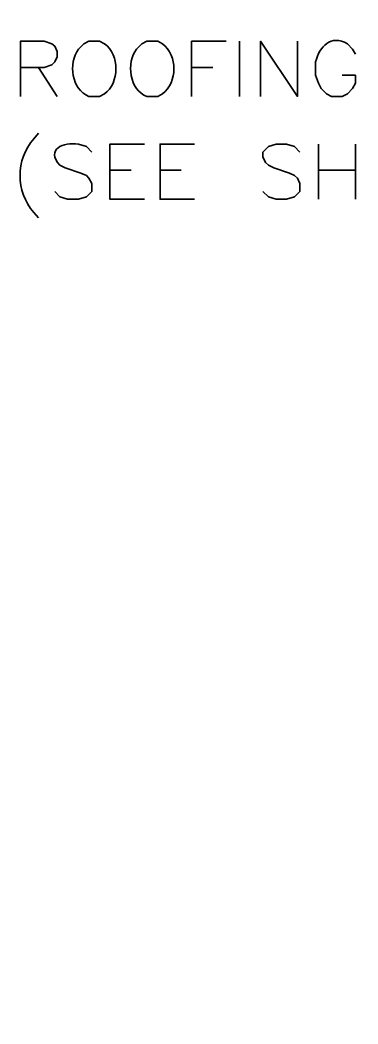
# Model space of a CAD drawing. Header units: inches. Extents: x 5 to 516, y -193 to 129.
# Drawn here: x 31.453 to 32.216, y -176.015 to -173.749 of the extents above; entities that cross this region are included whole.
import ezdxf

# ---------------------------------------------------------------- set-up
doc = ezdxf.new("R2010")
doc.units = ezdxf.units.IN
doc.header["$MEASUREMENT"] = 0
doc.layers.add('PDF7_Geometry', color=7, linetype='Continuous')
doc.layers.add('PDF7_Solid Fills', color=7, linetype='Continuous')

msp = doc.modelspace()

# ---------------------------------------------------------------- linework, layer by layer
at = {"layer": 'PDF7_Geometry', "lineweight": 35}
for points in [[(31.4535506, -173.9213381), (31.4535506, -173.7968936), (31.5068839, -173.7968936), (31.5246617, -173.8024492), (31.5313284, -173.8080047), (31.5368839, -173.820227), (31.5368839, -173.8324492), (31.5313284, -173.8435603), (31.5246617, -173.850227), (31.5068839, -173.8557825), (31.4535506, -173.8557825)], [(31.6435522, -173.8024497), (31.6324411, -173.7968942), (31.6079967, -173.7968942), (31.5968856, -173.8024497), (31.5846633, -173.8146719)], [(31.7746626, -173.8024497), (31.7635514, -173.7968942), (31.739107, -173.7968942), (31.7279959, -173.8024497), (31.7157737, -173.8146719)], [(31.8402174, -173.9213381), (31.8402174, -173.7968936), (31.9179952, -173.7968936)], [(31.9479964, -173.7968942), (31.9479964, -173.9213386)], [(31.9957734, -173.9213381), (31.9957734, -173.7968936), (32.0791067, -173.9213381), (32.0791067, -173.7968936)], [(32.2102193, -173.8257841), (32.2035526, -173.814673), (32.1924415, -173.8024508)], [(31.4946634, -173.8557818), (31.5368857, -173.9213374)], [(31.8402174, -173.8557818), (31.8879952, -173.8557818)], [(32.1202193, -173.8435619), (32.1202193, -173.8735619), (32.126886, -173.8913397), (32.1324415, -173.9035619), (32.1446638, -173.9157841), (32.1557749, -173.9213397), (32.1802193, -173.9213397), (32.1924415, -173.9157841), (32.2035526, -173.9035619), (32.2102193, -173.8913397), (32.2102193, -173.8735619), (32.1802193, -173.8735619)], [(31.6079967, -173.9213386), (31.6324411, -173.9213386), (31.6435522, -173.9157831)], [(31.739107, -173.9213386), (31.7635514, -173.9213386), (31.7746626, -173.9157831)], [(31.6146631, -174.0468942), (31.6024409, -174.034672), (31.5846631, -174.0291164)], [(31.7335514, -174.153561), (31.6557737, -174.153561), (31.6557737, -174.0291166), (31.7335514, -174.0291166)], [(31.8468847, -174.153561), (31.7691069, -174.153561), (31.7691069, -174.0291166), (31.8468847, -174.0291166)], [(32.0846632, -174.0468942), (32.072441, -174.034672), (32.0546632, -174.0291164), (32.0313299, -174.0291164), (32.0135521, -174.034672), (32.0013299, -174.0468942), (32.0013299, -174.0580053), (32.0068854, -174.0702275), (32.0135521, -174.0768942), (32.0257743, -174.0824497), (32.0613299, -174.094672), (32.072441, -174.1002275), (32.0791077, -174.1057831), (32.0846632, -174.1180053), (32.0846632, -174.1357831), (32.072441, -174.1480053), (32.0546632, -174.1535609), (32.0313299, -174.1535609), (32.0135521, -174.1480053), (32.0013299, -174.1357831)], [(32.126886, -174.0291171), (32.126886, -174.1535616)], [(32.2102193, -174.0291171), (32.2102193, -174.1535616)], [(31.5424409, -174.0768942), (31.5546631, -174.0824497), (31.5902186, -174.094672), (31.6024409, -174.1002275), (31.6079964, -174.1057831), (31.6146631, -174.1180053), (31.6146631, -174.1357831), (31.6024409, -174.1480053), (31.5846631, -174.1535609), (31.5602186, -174.1535609), (31.5424409, -174.1480053), (31.5313297, -174.1357831)], [(31.6557737, -174.0880048), (31.7035514, -174.0880048)], [(31.7691069, -174.0880048), (31.8168847, -174.0880048)], [(32.126886, -174.0880048), (32.2102193, -174.0880048)]]:
    msp.add_lwpolyline(points, dxfattribs=at)
msp.add_lwpolyline([(31.4946634, -174.0046714), (31.4835523, -174.0168936, 0.369416811), (31.4835523, -174.1835603), (31.4946634, -174.1957825)], format="xyb", dxfattribs=at)
for points in [[(32.1924415, -173.8024508), (32.1549045, -173.7812101), (32.128923, -173.8083952), (32.1202193, -173.8435619)], [(31.6435522, -173.9157831), (31.6772004, -173.8909868), (31.6785893, -173.8275608), (31.6435522, -173.8024497)], [(31.7746626, -173.9157831), (31.8080329, -173.8885423), (31.8095144, -173.8300608), (31.7746626, -173.8024497)], [(31.5846633, -173.8146719), (31.5616819, -173.8475794), (31.5682374, -173.9049127), (31.6079967, -173.9213386)], [(31.7157737, -173.8146719), (31.6918107, -173.8449497), (31.7000329, -173.9079127), (31.739107, -173.9213386)], [(31.5846631, -174.0291164), (31.5508668, -174.0237831), (31.5097001, -174.0403386), (31.5424409, -174.0768942)]]:
    msp.add_open_spline(points, degree=3, dxfattribs=at)
at = {"layer": 'PDF7_Solid Fills', "lineweight": 35, "transparency": 33554559}
msp.add_solid([(31.9302171, -176.558005), (34.9257728, -173.7491161), (34.9313284, -173.7513382)], dxfattribs=at)

doc.saveas('drawing.dxf')
